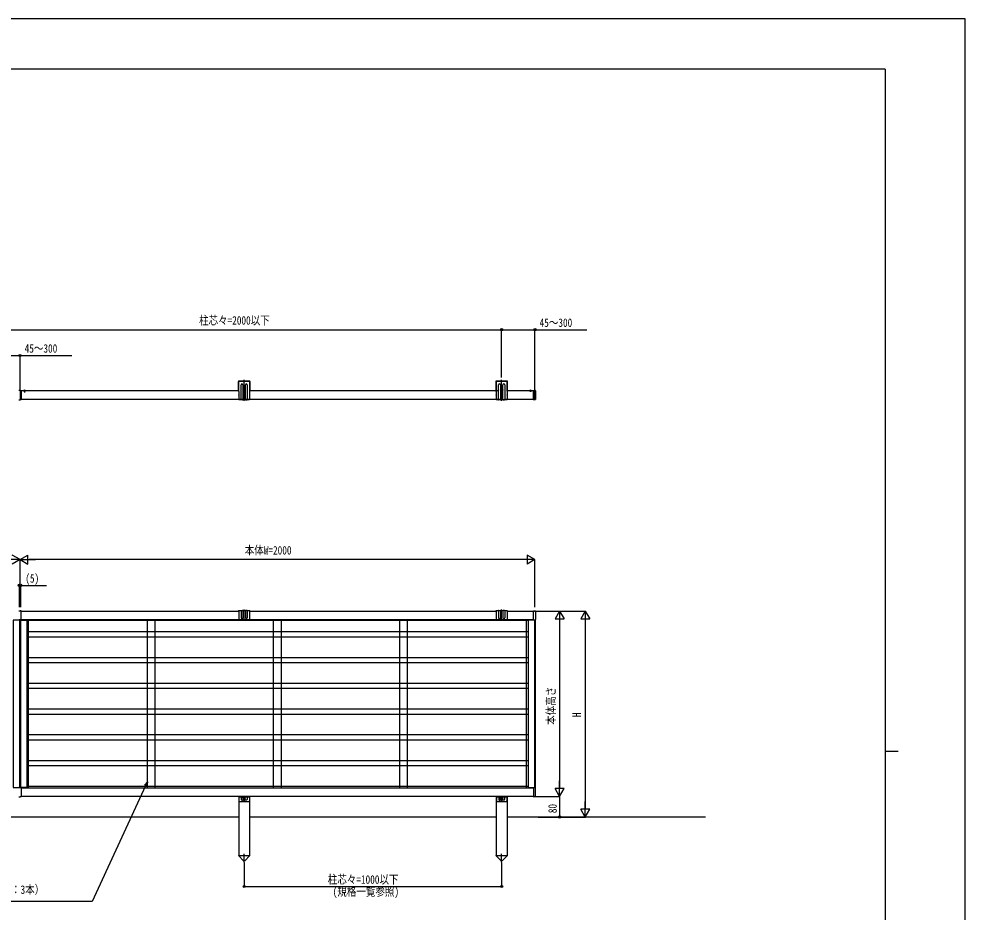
# Model space of a CAD drawing. Units: millimetres, scale not verified. Extents: x -4205 to 4205, y -2970 to 2970.
# Drawn here: x 530 to 4205, y -500 to 2970 of the extents above; entities that cross this region are included whole.
import ezdxf
from ezdxf.enums import TextEntityAlignment as Align

# ---------------------------------------------------------------- set-up
doc = ezdxf.new("R2010")
doc.units = ezdxf.units.MM
doc.header["$LTSCALE"] = 16
for name, color, linetype in [('0-3_YKK_A1', 4, 'Continuous'), ('0-4_YKK_D', 6, 'Continuous'), ('0-5_YKK_ZWAK', 7, 'Continuous')]:
    doc.layers.add(name, color=color, linetype=linetype)
doc.styles.add('ＭＳ ゴシック', font='')
doc.styles.get('ＭＳ ゴシック').set_extended_font_data('MS Gothic')

msp = doc.modelspace()

# ---------------------------------------------------------------- linework, layer by layer
at = {"layer": '0-3_YKK_A1'}
for p, q in [((1382, 1560.24), (1382, 1526.74)), ((1383.5, 1560.24), (1383.5, 1525.24)), ((1425.5, 1562.74), (1384.5, 1562.74)), ((1425.5, 1561.24), (1384.5, 1561.24)), ((1393, 1491.24), (1393, 1548.94)), ((1400, 1548.94), (1400, 1491.24)), ((1405, 1486.54), (1405, 1567.44)), ((1410, 1491.24), (1410, 1548.94)), ((1417, 1548.94), (1417, 1491.24)), ((1426.5, 1525.24), (1426.5, 1560.24)), ((1428, 1526.74), (1428, 1560.24)), ((2382, 1560.24), (2382, 1526.74)), ((2383.5, 1560.24), (2383.5, 1525.24)), ((2425.5, 1562.74), (2384.5, 1562.74)), ((2425.5, 1561.24), (2384.5, 1561.24)), ((2393, 1491.24), (2393, 1548.94)), ((2400, 1548.94), (2400, 1491.24)), ((2405, 1486.54), (2405, 1567.44)), ((2410, 1491.24), (2410, 1548.94)), ((2417, 1548.94), (2417, 1491.24)), ((2426.5, 1525.24), (2426.5, 1560.24)), ((2428, 1526.74), (2428, 1560.24)), ((534.5, 1526.99), (530.19, 1526.72)), ((534.5, 1525.99), (534.5, 1491.48)), ((1384, 1524.74), (539, 1524.74)), ((548.4, 1524.74), (555.6, 1524.74)), ((549.95, 1526.7), (550.86, 1524.89)), ((552, 1524.28), (550.86, 1524.89)), ((552, 1528.24), (552, 1519.08)), ((552, 1524.28), (553.15, 1524.89)), ((554.05, 1526.7), (553.15, 1524.89)), ((1384, 1524.74), (1382, 1526.74)), ((1384, 1524.74), (1384, 1524.45)), ((1384, 1523.02), (1384, 1509.45)), ((1384, 1508.02), (1384, 1491.24)), ((1400.75, 1527.94), (1409.25, 1527.94)), ((1409.25, 1527.94), (1400.75, 1527.94)), ((1403.76, 1527.52), (1402.93, 1527.52)), ((1405, 1523.69), (1405, 1532.19)), ((1406.25, 1528.35), (1407.08, 1528.35)), ((1428, 1526.74), (1426, 1524.74)), ((2392.5, 1524.74), (1426, 1524.74)), ((1426, 1524.74), (1426, 1524.45)), ((1426, 1523.02), (1426, 1509.45)), ((1426, 1508.02), (1426, 1491.24)), ((2384, 1524.74), (2382, 1526.74)), ((2384, 1524.74), (2384, 1524.45)), ((2384, 1523.02), (2384, 1509.45)), ((2384, 1508.02), (2384, 1491.24)), ((2400.75, 1527.94), (2409.25, 1527.94)), ((2409.25, 1527.94), (2400.75, 1527.94)), ((2403.76, 1527.52), (2402.93, 1527.52)), ((2405, 1523.69), (2405, 1532.19)), ((2406.25, 1528.35), (2407.08, 1528.35)), ((2428, 1526.74), (2426, 1524.74)), ((2528.5, 1524.74), (2426, 1524.74)), ((2426, 1524.74), (2426, 1524.45)), ((2426, 1523.02), (2426, 1509.45)), ((2426, 1508.02), (2426, 1491.24)), ((2513.4, 1524.74), (2520.6, 1524.74)), ((2514.95, 1526.7), (2515.86, 1524.89)), ((2517, 1524.28), (2515.86, 1524.89)), ((2517, 1528.24), (2517, 1521.66)), ((2517, 1524.28), (2518.15, 1524.89)), ((2519.05, 1526.7), (2518.15, 1524.89)), ((2528.5, 1525.99), (2528.5, 1526.67)), ((2528.5, 1491.49), (2528.5, 1525.99)), ((2528.82, 1526.97), (2535.56, 1526.55)), ((2534.5, 1489.63), (2534.5, 1527.96)), ((2536.5, 1525.56), (2536.5, 1491.92)), ((530.19, 1490.75), (534.5, 1490.49)), ((534.5, 1490.49), (534.5, 1491.48)), ((538.81, 1490.75), (534.5, 1490.49)), ((539, 1492.74), (2392.5, 1492.74)), ((539, 1491.75), (539, 1490.95)), ((1384, 1492.74), (1394, 1492.74)), ((1384, 1491.24), (1393, 1491.24)), ((1399, 1490.24), (1394, 1490.24)), ((1398, 1491.74), (1395, 1491.74)), ((1399, 1492.74), (1411, 1492.74)), ((1400, 1491.24), (1410, 1491.24)), ((1411, 1490.24), (1416, 1490.24)), ((1412, 1491.74), (1415, 1491.74)), ((1416, 1492.74), (1426, 1492.74)), ((1417, 1491.24), (1426, 1491.24)), ((2384, 1492.74), (2394, 1492.74)), ((2384, 1491.24), (2393, 1491.24)), ((2399, 1490.24), (2394, 1490.24)), ((2398, 1491.74), (2395, 1491.74)), ((2399, 1492.74), (2411, 1492.74)), ((2400, 1491.24), (2410, 1491.24)), ((2411, 1490.24), (2416, 1490.24)), ((2412, 1491.74), (2415, 1491.74)), ((2416, 1492.74), (2426, 1492.74)), ((2417, 1491.24), (2426, 1491.24)), ((2417.5, 1492.74), (2528.5, 1492.74)), ((2528.5, 1490.81), (2528.5, 1491.49)), ((2528.82, 1490.51), (2535.56, 1490.92)), ((530.19, 670.16), (534.5, 670.42)), ((538.81, 670.16), (534.5, 670.42)), ((539, 669.16), (539, 669.96)), ((539, 669.22), (1384, 669.22)), ((539, 635.92), (539, 669.16)), ((1393, 670.72), (1384, 670.72)), ((1384, 670.72), (1384, 637.71)), ((1393, 670.72), (1393, 642.71)), ((1394, 671.72), (1399, 671.72)), ((1410, 670.72), (1400, 670.72)), ((1400, 670.72), (1400, 642.71)), ((1405, 631.64), (1405, 675.42)), ((1410, 670.72), (1410, 642.71)), ((1416, 671.72), (1411, 671.72)), ((1426, 670.72), (1417, 670.72)), ((1417, 670.72), (1417, 642.71)), ((1426, 670.72), (1426, 637.71)), ((1426, 669.22), (2384, 669.22)), ((2393, 670.72), (2384, 670.72)), ((2384, 670.72), (2384, 637.71)), ((2393, 670.72), (2393, 642.71)), ((2394, 671.72), (2399, 671.72)), ((2410, 670.72), (2400, 670.72)), ((2400, 670.72), (2400, 642.71)), ((2405, 631.64), (2405, 675.42)), ((2410, 670.72), (2410, 642.71)), ((2416, 671.72), (2411, 671.72)), ((2426, 670.72), (2417, 670.72)), ((2417, 670.72), (2417, 642.71)), ((2426, 670.72), (2426, 637.71)), ((2426, 669.22), (2528.5, 669.22)), ((2528.82, 670.4), (2535.56, 669.99)), ((2536.5, 668.99), (2536.5, 636.35)), ((535.1, 634.72), (507.9, 634.72)), ((534.5, 634.92), (530.56, 634.92)), ((532.9, 634.72), (532.9, -16.28)), ((533.9, 634.72), (561.1, 634.72)), ((533.9, 634.72), (533.9, -16.28)), ((534.5, 634.92), (538.44, 634.92)), ((535.1, 634.72), (535.1, -16.28)), ((536.1, 634.72), (536.1, -16.28)), ((539, 635.12), (539, 635.92)), ((2528.5, 635.22), (539, 635.22)), ((2507.9, 633.22), (561.1, 633.22)), ((567, -16.78), (567, 635.22)), ((1029.5, -16.78), (1029.5, 635.22)), ((1059.5, -16.78), (1059.5, 635.22)), ((1386, 635.71), (1404.29, 635.71)), ((1405.71, 635.71), (1424, 635.71)), ((1519.5, -16.78), (1519.5, 635.22)), ((1549.5, -16.78), (1549.5, 635.22)), ((2009.5, -16.78), (2009.5, 635.22)), ((2039.5, -16.78), (2039.5, 635.22)), ((2386, 635.71), (2404.29, 635.71)), ((2392.5, 634.99), (2392.5, 635.22)), ((2405.71, 635.71), (2424, 635.71)), ((2502, -16.78), (2502, 635.22)), ((2535.1, 634.72), (2507.9, 634.72)), ((2528.82, 634.94), (2535.56, 635.35)), ((2532.9, 634.72), (2532.9, -16.28)), ((2535.1, 634.72), (2535.1, -16.28)), ((2507.9, 588.22), (561.1, 588.22)), ((2507.9, 568.22), (561.1, 568.22)), ((2507.9, 488.22), (561.1, 488.22)), ((2507.9, 468.22), (561.1, 468.22)), ((2507.9, 388.22), (561.1, 388.22)), ((2507.9, 368.22), (561.1, 368.22)), ((2507.9, 288.22), (561.1, 288.22)), ((2507.9, 268.22), (561.1, 268.22)), ((2507.9, 188.22), (561.1, 188.22)), ((2507.9, 168.22), (561.1, 168.22)), ((2507.9, 88.22), (561.1, 88.22)), ((2507.9, 68.22), (561.1, 68.22)), ((534.5, -16.48), (530.56, -16.48)), ((534.5, -16.48), (538.44, -16.48)), ((539, -16.68), (539, -17.48)), ((539, -16.78), (2528.5, -16.78)), ((539, -17.48), (539, -50.72)), ((2507.9, -11.78), (561.1, -11.78)), ((2528.82, -16.5), (2535.56, -16.91)), ((2536.5, -50.55), (2536.5, -17.91)), ((530.19, -51.72), (534.5, -51.98)), ((538.81, -51.72), (534.5, -51.98)), ((539, -50.72), (539, -51.52)), ((2528.5, -50.78), (539, -50.78)), ((1384, -50.78), (1384, -280.78)), ((1384.5, -50.79), (1384.5, -56.82)), ((1384.5, -52.28), (1393.5, -52.28)), ((1384.5, -57.74), (1384.5, -67.78)), ((1386.5, -69.78), (1423.5, -69.78)), ((1393.5, -50.78), (1393.5, -62.78)), ((1394.5, -53.28), (1399.5, -53.28)), ((1395.5, -64.78), (1398.5, -64.78)), ((1400.45, -58.78), (1409.55, -58.78)), ((1400.5, -62.78), (1400.5, -50.78)), ((1400.5, -52.28), (1409.5, -52.28)), ((1402.93, -58.43), (1402.93, -59.13)), ((1402.93, -58.43), (1404.15, -58.43)), ((1402.93, -59.13), (1404.15, -59.13)), ((1404.65, -56.71), (1405.35, -56.71)), ((1404.65, -56.71), (1404.65, -57.93)), ((1404.65, -59.63), (1404.65, -60.86)), ((1404.65, -60.86), (1405.35, -60.86)), ((1405, -63.33), (1405, -54.23)), ((1405.35, -56.71), (1405.35, -57.93)), ((1405.35, -59.63), (1405.35, -60.86)), ((1405.85, -58.43), (1407.08, -58.43)), ((1405.85, -59.13), (1407.08, -59.13)), ((1407.08, -58.43), (1407.08, -59.13)), ((1409.5, -62.78), (1409.5, -50.78)), ((1415.5, -53.28), (1410.5, -53.28)), ((1414.5, -64.78), (1411.5, -64.78)), ((1416.5, -50.78), (1416.5, -62.78)), ((1416.5, -52.28), (1425.5, -52.28)), ((1425.5, -50.79), (1425.5, -56.82)), ((1425.5, -57.74), (1425.5, -67.78)), ((1426, -50.78), (1426, -280.78)), ((2384, -50.78), (2384, -280.78)), ((2384.5, -50.79), (2384.5, -56.82)), ((2384.5, -52.28), (2393.5, -52.28)), ((2384.5, -57.74), (2384.5, -67.78)), ((2386.5, -69.78), (2423.5, -69.78)), ((2393.5, -50.78), (2393.5, -62.78)), ((2394.5, -53.28), (2399.5, -53.28)), ((2395.5, -64.78), (2398.5, -64.78)), ((2400.45, -58.78), (2409.55, -58.78)), ((2400.5, -62.78), (2400.5, -50.78)), ((2400.5, -52.28), (2409.5, -52.28)), ((2402.93, -58.43), (2402.93, -59.13)), ((2402.93, -58.43), (2404.15, -58.43)), ((2402.93, -59.13), (2404.15, -59.13)), ((2404.65, -56.71), (2405.35, -56.71)), ((2404.65, -56.71), (2404.65, -57.93)), ((2404.65, -59.63), (2404.65, -60.86)), ((2404.65, -60.86), (2405.35, -60.86)), ((2405, -63.33), (2405, -54.23)), ((2405.35, -56.71), (2405.35, -57.93)), ((2405.35, -59.63), (2405.35, -60.86)), ((2405.85, -58.43), (2407.08, -58.43)), ((2405.85, -59.13), (2407.08, -59.13)), ((2407.08, -58.43), (2407.08, -59.13)), ((2409.5, -62.78), (2409.5, -50.78)), ((2415.5, -53.28), (2410.5, -53.28)), ((2414.5, -64.78), (2411.5, -64.78)), ((2416.5, -50.78), (2416.5, -62.78)), ((2416.5, -52.28), (2425.5, -52.28)), ((2425.5, -50.79), (2425.5, -56.82)), ((2425.5, -57.74), (2425.5, -67.78)), ((2426, -50.78), (2426, -280.78)), ((2528.82, -51.96), (2535.56, -51.55)), ((1384, -130.78), (426, -130.78)), ((2384, -130.78), (1426, -130.78)), ((3196.38, -130.78), (2426, -130.78)), ((1383.8, -281.78), (1383.8, -280.78)), ((1383.8, -280.78), (1426.2, -280.78)), ((1383.8, -281.78), (1401.48, -299.33)), ((1405, -306.29), (1405, -273.82)), ((1426.2, -281.78), (1408.52, -299.33)), ((1426.2, -280.78), (1426.2, -281.78)), ((2383.8, -281.78), (2383.8, -280.78)), ((2383.8, -280.78), (2426.2, -280.78)), ((2383.8, -281.78), (2401.48, -299.33)), ((2405, -306.29), (2405, -273.82)), ((2426.2, -281.78), (2408.52, -299.33)), ((2426.2, -280.78), (2426.2, -281.78))]:
    msp.add_line(p, q, dxfattribs=at)
for points in [[(534.5, 1525.99), (534.5, 1526.99), (538.81, 1526.72)], [(539, 1526.52), (539, 1525.72), (539, 1491.75)], [(1402.93, 1527.52), (1402.93, 1528.35), (1403.76, 1528.35)], [(1404.59, 1529.18), (1404.59, 1530.01), (1405.42, 1530.01), (1405.42, 1529.18)], [(1405.42, 1526.69), (1405.42, 1525.86), (1404.59, 1525.86), (1404.59, 1526.69)], [(1407.08, 1528.35), (1407.08, 1527.52), (1406.25, 1527.52)], [(2402.93, 1527.52), (2402.93, 1528.35), (2403.76, 1528.35)], [(2404.59, 1529.18), (2404.59, 1530.01), (2405.42, 1530.01), (2405.42, 1529.18)], [(2405.42, 1526.69), (2405.42, 1525.86), (2404.59, 1525.86), (2404.59, 1526.69)], [(2407.08, 1528.35), (2407.08, 1527.52), (2406.25, 1527.52)], [(2528.5, 635.24), (2528.5, 635.92), (2528.5, 669.42), (2528.5, 670.1)], [(507.9, 634.72), (507.9, -16.28), (535.1, -16.28)], [(561.1, 634.72), (561.1, -16.28), (533.9, -16.28)], [(2507.9, 634.72), (2507.9, -16.28), (2535.1, -16.28)], [(2528.5, -16.8), (2528.5, -17.48), (2528.5, -50.98), (2528.5, -51.66)]]:
    msp.add_lwpolyline(points, dxfattribs=at)
for centre, radius in [((1405, 1527.94), 4.25), ((1405, 1527.94), 2.25), ((2405, 1527.94), 4.25), ((2405, 1527.94), 2.25), ((1405, -58.78), 4.25), ((1405, -65.78), 1.65), ((2405, -58.78), 4.25), ((2405, -65.78), 1.65)]:
    msp.add_circle(centre, radius, dxfattribs=at)
for centre, radius, start, end in [((1384.5, 1560.24), 2.5, 90, 180), ((1384.5, 1560.24), 1, 90, 180), ((1396.5, 1548.94), 3.5, 0, 180), ((1413.5, 1548.94), 3.5, 0, 180), ((1425.5, 1560.24), 2.5, 0, 90), ((1425.5, 1560.24), 1, 0, 90), ((2384.5, 1560.24), 2.5, 90, 180), ((2384.5, 1560.24), 1, 90, 180), ((2396.5, 1548.94), 3.5, 0, 180), ((2413.5, 1548.94), 3.5, 0, 180), ((2425.5, 1560.24), 2.5, 0, 90), ((2425.5, 1560.24), 1, 0, 90), ((538.8, 1526.52), 0.2, 0, 86.5), ((548.4, 1524.89), 0.154, 152.71904, 270), ((552, 1523.04), 4.2, 27.28096, 152.71904), ((555.6, 1524.89), 0.154, 270, 27.28096), ((1383.3, 1523.74), 1, 314.427, 45.573), ((1383.3, 1508.74), 1, 314.427, 45.573), ((1403.76, 1529.18), 0.83, 270, 0), ((1403.76, 1526.69), 0.83, 0, 90), ((1406.25, 1529.18), 0.83, 180, 270), ((1406.25, 1526.69), 0.83, 90, 180), ((1426.7, 1523.74), 1, 134.427, 225.573), ((1426.7, 1508.74), 1, 134.427, 225.573), ((2383.3, 1523.74), 1, 314.427, 45.573), ((2383.3, 1508.74), 1, 314.427, 45.573), ((2403.76, 1529.18), 0.83, 270, 0), ((2403.76, 1526.69), 0.83, 0, 90), ((2406.25, 1529.18), 0.83, 180, 270), ((2406.25, 1526.69), 0.83, 90, 180), ((2426.7, 1523.74), 1, 134.427, 225.573), ((2426.7, 1508.74), 1, 134.427, 225.573), ((2513.4, 1524.89), 0.154, 152.71904, 270), ((2517, 1523.04), 4.2, 27.28096, 152.71904), ((2520.6, 1524.89), 0.154, 270, 27.28096), ((2528.8, 1526.67), 0.3, 86.5, 180), ((2535.5, 1525.56), 1, 0, 86.5), ((538.8, 1490.95), 0.2, 273.5, 0), ((1394, 1491.24), 1, 180, 270), ((1395, 1492.74), 1, 180, 270), ((1398, 1492.74), 1, 270, 0), ((1399, 1491.24), 1, 270, 0), ((1411, 1491.24), 1, 180, 270), ((1412, 1492.74), 1, 180, 270), ((1415, 1492.74), 1, 270, 0), ((1416, 1491.24), 1, 270, 0), ((2394, 1491.24), 1, 180, 270), ((2395, 1492.74), 1, 180, 270), ((2398, 1492.74), 1, 270, 0), ((2399, 1491.24), 1, 270, 0), ((2411, 1491.24), 1, 180, 270), ((2412, 1492.74), 1, 180, 270), ((2415, 1492.74), 1, 270, 0), ((2416, 1491.24), 1, 270, 0), ((2528.8, 1490.81), 0.3, 180, 273.5), ((2535.5, 1491.92), 1, 273.5, 0), ((538.8, 669.96), 0.2, 0, 86.5), ((1384, 668.72), 2, 90, 165.52249), ((1394, 670.72), 1, 90, 180), ((1399, 670.72), 1, 0, 90), ((1411, 670.72), 1, 90, 180), ((1416, 670.72), 1, 0, 90), ((1426, 668.72), 2, 14.47751, 90), ((2384, 668.72), 2, 90, 165.52249), ((2394, 670.72), 1, 90, 180), ((2399, 670.72), 1, 0, 90), ((2411, 670.72), 1, 90, 180), ((2416, 670.72), 1, 0, 90), ((2426, 668.72), 2, 14.47751, 90), ((2528.8, 670.1), 0.3, 86.5, 180), ((2535.5, 668.99), 1, 0, 86.5), ((530.2, 635.12), 0.202, 179.93968, 269.38321), ((538.8, 635.12), 0.202, 270.61679, 0.06032), ((1386, 637.71), 2, 180, 270), ((1396.5, 642.71), 3.5, 180, 0), ((1405, 635.01), 1, 44.427, 135.573), ((1413.5, 642.71), 3.5, 180, 0), ((1424, 637.71), 2, 270, 0), ((2386, 637.71), 2, 180, 270), ((2396.5, 642.71), 3.5, 180, 0), ((2405, 635.01), 1, 44.427, 135.573), ((2413.5, 642.71), 3.5, 180, 0), ((2424, 637.71), 2, 270, 0), ((2528.8, 635.24), 0.3, 180, 273.5), ((2535.5, 636.35), 1, 273.5, 0), ((530.2, -16.68), 0.202, 90.61679, 180.06032), ((538.8, -16.68), 0.202, 359.93968, 89.38321), ((2528.8, -16.8), 0.3, 86.5, 180), ((2535.5, -17.91), 1, 0, 86.5), ((538.8, -51.52), 0.2, 273.5, 0), ((1384.3, -57.28), 0.5, 293.57818, 66.42182), ((1386.5, -67.78), 2, 180, 270), ((1394.5, -52.28), 1, 180, 270), ((1395.5, -62.78), 2, 180, 270), ((1398.5, -62.78), 2, 270, 0), ((1399.5, -52.28), 1, 270, 0), ((1404.15, -57.93), 0.5, 270, 0), ((1404.15, -59.63), 0.5, 0, 90), ((1405.85, -57.93), 0.5, 180, 270), ((1405.85, -59.63), 0.5, 90, 180), ((1410.5, -52.28), 1, 180, 270), ((1411.5, -62.78), 2, 180, 270), ((1414.5, -62.78), 2, 270, 0), ((1415.5, -52.28), 1, 270, 0), ((1423.5, -67.78), 2, 270, 0), ((1425.7, -57.28), 0.5, 113.57818, 246.42182), ((2384.3, -57.28), 0.5, 293.57818, 66.42182), ((2386.5, -67.78), 2, 180, 270), ((2394.5, -52.28), 1, 180, 270), ((2395.5, -62.78), 2, 180, 270), ((2398.5, -62.78), 2, 270, 0), ((2399.5, -52.28), 1, 270, 0), ((2404.15, -57.93), 0.5, 270, 0), ((2404.15, -59.63), 0.5, 0, 90), ((2405.85, -57.93), 0.5, 180, 270), ((2405.85, -59.63), 0.5, 90, 180), ((2410.5, -52.28), 1, 180, 270), ((2411.5, -62.78), 2, 180, 270), ((2414.5, -62.78), 2, 270, 0), ((2415.5, -52.28), 1, 270, 0), ((2423.5, -67.78), 2, 270, 0), ((2425.7, -57.28), 0.5, 113.57818, 246.42182), ((2528.8, -51.66), 0.3, 180, 273.5), ((2535.5, -50.55), 1, 273.5, 0), ((1405, -295.78), 5, 225.20979, 314.79021), ((2405, -295.78), 5, 225.20979, 314.79021)]:
    msp.add_arc(centre, radius, start, end, dxfattribs=at)
for centre, start_param, end_param in [((530.56, 635.92), 4.6587856, 4.712389), ((538.44, 635.92), 4.712389, 4.7659923), ((530.56, -17.48), 1.5707963, 1.6243997), ((538.44, -17.48), 1.517193, 1.5707963)]:
    msp.add_ellipse(centre, major_axis=(6.74, 0), ratio=0.148374, start_param=start_param, end_param=end_param, dxfattribs=at)
at = {"layer": '0-4_YKK_D'}
for p, q in [((405, 1762.44), (2405, 1762.44)), ((2405, 1576.54), (2405, 1763.44)), ((2405, 1576.54), (2405, 1763.44)), ((2534.5, 1528.96), (2534.5, 1763.44)), ((534.5, 1526.34), (534.5, 1663.44)), ((534.5, 869.22), (504.19, 886.72)), ((534.5, 869.22), (564.81, 886.72)), ((564.81, 851.72), (564.81, 886.72)), ((2534.5, 869.22), (2504.19, 886.72)), ((2504.19, 886.72), (2504.19, 851.72)), ((534.5, 869.22), (473.88, 869.22)), ((534.5, 869.22), (504.19, 851.72)), ((534.5, 684.22), (534.5, 870.22)), ((534.5, 684.22), (534.5, 870.22)), ((534.5, 869.22), (564.81, 851.72)), ((534.5, 869.22), (595.12, 869.22)), ((2499.5, 869.22), (569.5, 869.22)), ((2534.5, 869.22), (2473.88, 869.22)), ((2534.5, 869.22), (2504.19, 851.72)), ((2534.5, 684.22), (2534.5, 870.22)), ((532, 684.22), (532, 770.22)), ((537, 684.22), (537, 770.22)), ((2533, 669.22), (2631, 669.22)), ((2533, 669.22), (2731, 669.22)), ((2630, 669.22), (2612.5, 638.91)), ((2630, 669.22), (2647.5, 638.91)), ((2630, 669.22), (2630, 608.6)), ((2730, 669.22), (2712.5, 638.91)), ((2730, 669.22), (2747.5, 638.91)), ((2730, 669.22), (2730, 608.6)), ((2612.5, 638.91), (2647.5, 638.91)), ((2630, 634.22), (2630, -15.78)), ((2712.5, 638.91), (2747.5, 638.91)), ((2730, 634.22), (2730, -95.78)), ((2630, -50.78), (2630, 9.84)), ((2630, -50.78), (2612.5, -20.47)), ((2647.5, -20.47), (2612.5, -20.47)), ((2630, -50.78), (2647.5, -20.47)), ((2533, -50.78), (2631, -50.78)), ((2533, -50.78), (2631, -50.78)), ((2630, -50.78), (2630, -130.78)), ((2730, -130.78), (2730, -70.16)), ((2730, -130.78), (2712.5, -100.47)), ((2747.5, -100.47), (2712.5, -100.47)), ((2730, -130.78), (2747.5, -100.47)), ((2547, -130.78), (2631, -130.78)), ((2548, -130.78), (2731, -130.78)), ((1405, -307.29), (1405, -401.78)), ((2405, -307.29), (2405, -401.78)), ((1405, -400.78), (2405, -400.78))]:
    msp.add_line(p, q, dxfattribs=at)
for points in [[(2405, 1762.44), (2534.5, 1762.44), (2735.9, 1762.44)], [(405, 1662.44), (534.5, 1662.44), (735.9, 1662.44)], [(532, 769.22), (537, 769.22), (637.6, 769.22)], [(1029.5, 5.95), (1022.36, -9.48), (814.2, -459.39), (264.2, -459.39)], [(1018.23, -7.57), (1029.5, 5.95), (1026.5, -11.39)]]:
    msp.add_lwpolyline(points, dxfattribs=at)
for centre in [(2405, 1762.44), (2405, 1762.44), (2534.5, 1762.44), (534.5, 1662.44), (532, 769.22), (537, 769.22), (2630, -130.78), (1405, -400.78), (2405, -400.78)]:
    msp.add_circle(centre, 4.25, dxfattribs=at)
at = {"layer": '0-5_YKK_ZWAK'}
for p, q in [((3895.02, 2775), (-3904.98, 2775)), ((3895.02, 2775), (3895.02, -2525)), ((3895.02, 125), (3945.02, 125))]:
    msp.add_line(p, q, dxfattribs=at)
msp.add_lwpolyline([(-4205, -2970), (4205, -2970), (4205, 2970), (-4205, 2970)], close=True, dxfattribs=at)

# ---------------------------------------------------------------- texts
at = {"layer": '0-4_YKK_D', "style": 'ＭＳ ゴシック', "width": 0.8}
for s, p in [('柱芯々=2000以下', (1229.8, 1772.44)), ('45～300', (2552.5, 1763.44)), ('45～300', (552.5, 1663.44)), ('本体W=2000', (1407.3, 879.22)), ('(5)', (555, 770.22)), ('柱芯々=1000以下', (1729.8, -399.78)), ('（H=600～1200：3本）', (264.2, -439.09)), ('(規格一覧参照)', (1749, -446.78))]:
    msp.add_text(s, height=32.99, dxfattribs=at).set_placement(p, align=Align.BOTTOM_LEFT)
for s, p in [('本体高さ', (2623, 227.62)), ('H', (2723, 257.22)), ('80', (2629, -115.89))]:
    msp.add_text(s, height=32.99, rotation=90, dxfattribs=at).set_placement(p, align=Align.BOTTOM_LEFT)

doc.saveas('drawing.dxf')
